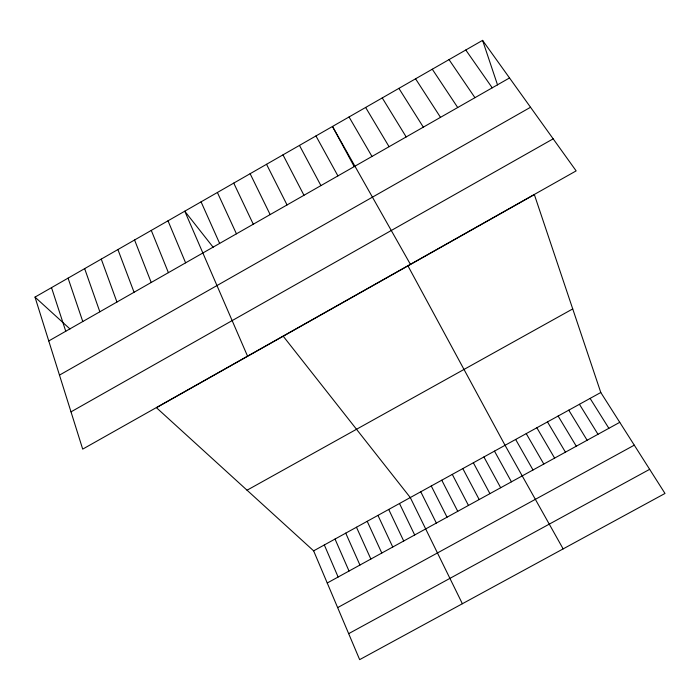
<?xml version="1.0" encoding="UTF-8"?>
<svg xmlns="http://www.w3.org/2000/svg" width="700" height="700" viewBox="0 0 700 700"><rect width="100%" height="100%" fill="white"/><g stroke="black" fill="none" stroke-linecap="round" stroke-linejoin="round"><path stroke-width="1.05" d="M35 297.106L482.58 40.364L576.144 170.888L82.696 449.12L35 297.106L69.991 328.974M48.755 340.953L509.521 77.954M59.474 375.113L530.539 107.266M71.006 411.854L553.166 138.836M247.047 490.21L572.731 308.919M313.635 550.847L600.793 392.507L534.354 194.609L156.441 407.697L313.635 550.847L359.66 659.636L665 493.456L600.793 392.507M327.241 583.004L619.754 422.328M337.654 607.609L634.279 445.165M348.67 633.657L649.653 469.332M213.168 247.257L184.765 211.199L247.555 356.169M283.22 336.21L410.287 497.56L462.367 603.741M465.789 49.998L492.222 87.824M449.024 59.614L474.95 97.685M432.285 69.221L457.713 107.529M415.572 78.803L440.501 117.346M398.895 88.366L423.325 127.155M590.1 398.405L608.869 428.312M579.434 404.285L597.992 434.289M382.252 97.913L406.184 136.938M568.767 410.165L587.134 440.256M558.119 416.036L576.284 446.215M365.636 107.45L389.069 146.702M547.488 421.908L565.442 452.165M536.856 427.761L554.619 458.115M349.046 116.961L371.989 156.459M526.242 433.615L543.804 464.048M515.646 439.46L533.006 469.98M410.401 264.338L332.483 126.464L354.27 166.714M563.141 548.896L505.059 445.296L407.951 265.886M494.48 451.133L511.438 481.827M315.954 135.949L337.916 175.901M483.91 456.96L500.675 487.742M473.358 462.779L489.93 493.649M299.46 145.407L320.933 185.605M462.814 468.589L479.185 499.546M452.287 474.399L468.457 505.435M282.984 154.857L303.966 195.282M441.77 480.2L457.748 511.324M431.261 485.992L447.046 517.204M266.543 164.29L287.044 204.942M420.77 491.776L436.354 523.075M250.127 173.705L270.148 214.585M399.499 503.501L414.689 534.975M233.748 183.102L253.277 224.219M388.719 509.451L403.716 541.004M377.956 515.384L392.752 547.024M217.394 192.482L236.443 233.826M367.203 521.308L381.797 553.035M356.466 527.231L370.86 559.046M201.066 201.845L219.643 243.416M345.739 533.146L359.94 565.049M335.029 539.053L349.029 571.043M324.328 544.959L338.126 577.028M168.009 220.815L185.614 262.841M151.279 230.405L168.403 272.668M134.575 239.986L151.209 282.476M117.906 249.55L134.059 292.267M101.264 259.096L116.935 302.041M84.656 268.625L99.846 311.797M68.075 278.136L82.784 321.536M482.58 40.364L497.543 84.936M51.52 287.63L65.756 331.257"/></g></svg>
